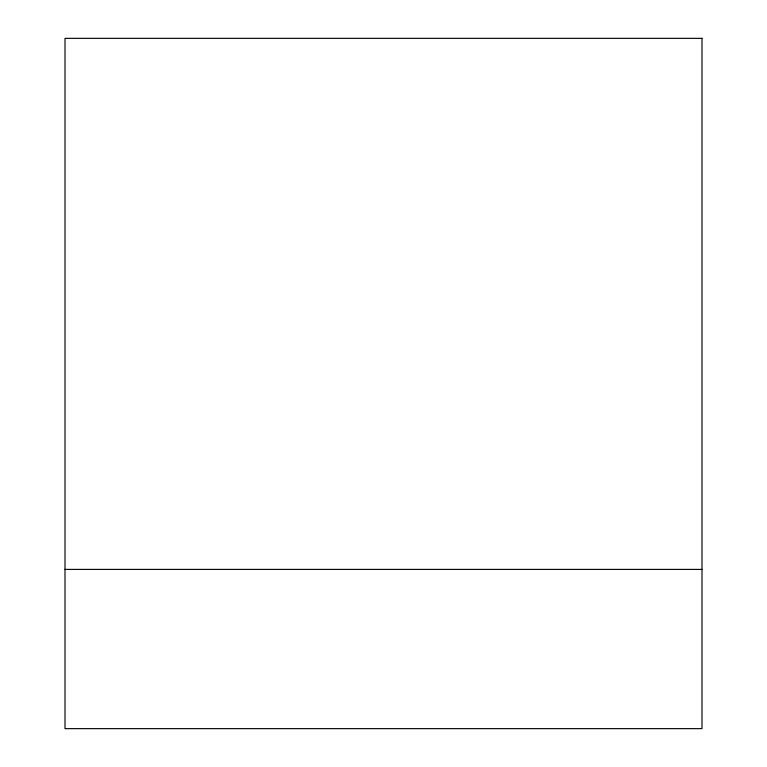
<?xml version="1.0" encoding="UTF-8"?>
<svg xmlns="http://www.w3.org/2000/svg" width="767" height="767" viewBox="0 0 767 767"><rect width="100%" height="100%" fill="white"/><g stroke="black" fill="none" stroke-linecap="round" stroke-linejoin="round"><path stroke-width="1.15" d="M65.003 569.402L701.997 569.402M701.997 38.35L65.003 38.35L65.003 728.65L701.997 728.65L701.997 38.35"/></g></svg>
